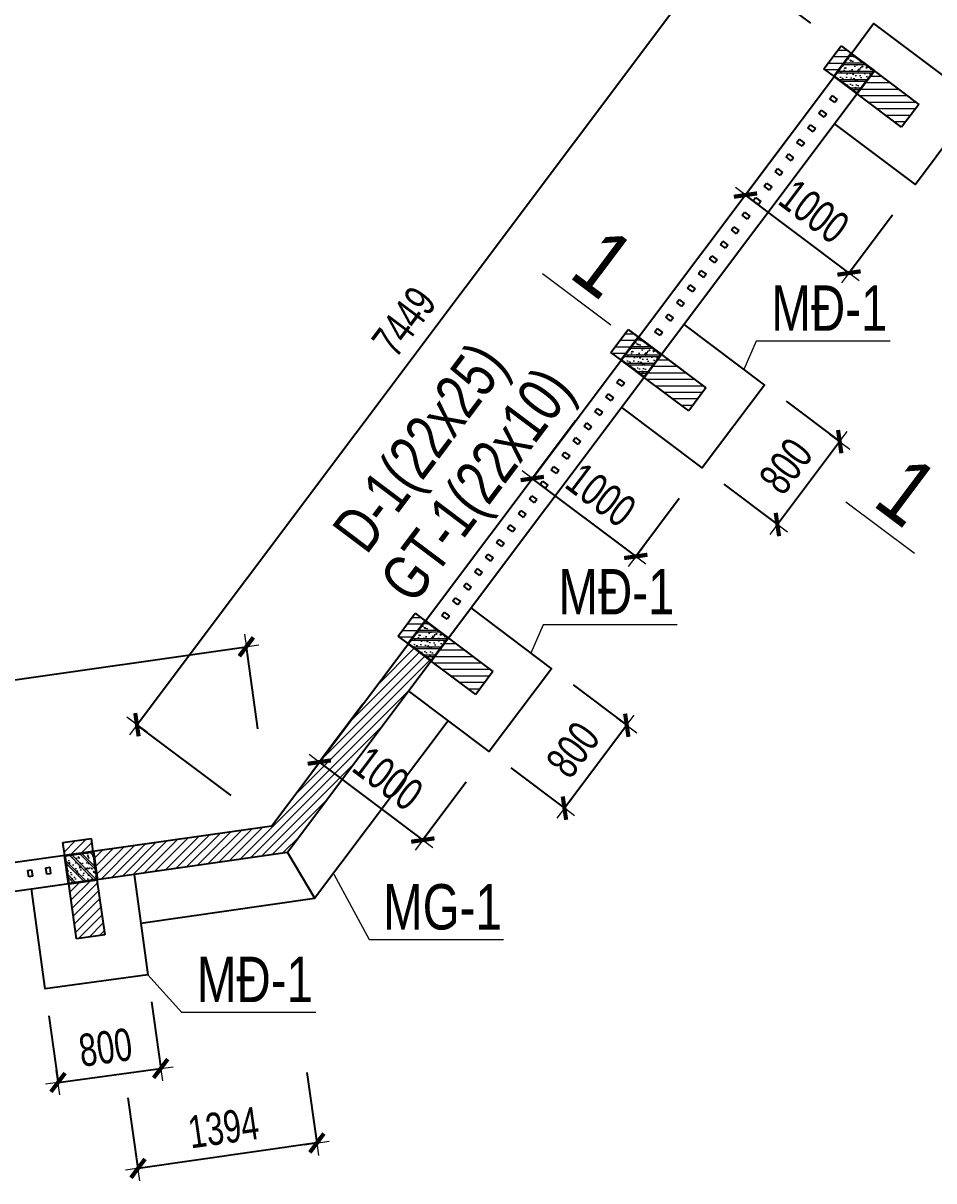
# Model space of a CAD drawing. Header units: millimetres. Extents: x 1360663 to 1465788, y -143522 to -69272.
# Drawn here: x 1375389 to 1382418, y -119499 to -110570 of the extents above; entities that cross this region are included whole.
import ezdxf
from ezdxf.enums import TextEntityAlignment as Align

# ---------------------------------------------------------------- set-up
doc = ezdxf.new("R2010")
doc.units = ezdxf.units.MM
doc.header["$MEASUREMENT"] = 0
doc.header["$PDMODE"] = 3
for name, color, linetype, lineweight in [('CDC_02.DIM', 1, 'Continuous', 18), ('CDC_03.BORDER', 3, 'Continuous', 25), ('CDC_06.TEXT', 2, 'Continuous', 18), ('CDC_07.TEXTCOL', 3, 'Continuous', 18), ('CDC_09.COLUMN', 4, 'Continuous', 35), ('CDC_10.HATCH', 251, 'Continuous', 9), ('CDC_11.NOTE', 8, 'Continuous', 18)]:
    doc.layers.add(name, color=color, linetype=linetype, lineweight=lineweight)
doc.styles.add('1', font='arial.ttf', dxfattribs={"width": 0.7})
doc.styles.add('ARIAL', font='arial.ttf', dxfattribs={"width": 0.85})
doc.styles.add('MIDTEXT', font='arial.ttf', dxfattribs={"width": 0.75, "height": 350})
doc.dimstyles.new('X1', dxfattribs={"dimtxt": 250, "dimasz": 0.8, "dimexe": 0, "dimexo": 0, "dimgap": 90, "dimtad": 1, "dimdec": 0, "dimzin": 13, "dimdsep": 46, "dimtxsty": '1', "dimblk1": 'CHEO', "dimblk2": 'CHEO', "dimsah": 1, "dimcen": 0, "dimclrd": 256, "dimclre": 256, "dimclrt": 3, "dimadec": 0, "dimazin": 0, "dimtfac": 1, "dimtdec": 0, "dimtix": 1, "dimtmove": 2, "dimatfit": 3, "dimldrblk": 'CHEO', "dimfxl": 1, "dimtolj": 1, "dimtzin": 13, "dimarcsym": 0})
pattern_1 = [(45, (-206327.186, -126955.05), (-35.355339, 35.355339), [])]

# ---------------------------------------------------------------- blocks, each defined once
blk = doc.blocks.new('CHEO')
at = {"layer": 'CDC_02.DIM'}
for points in [[(0, 121), (0, -121)], [(-121, 0), (121, 0)]]:
    blk.add_lwpolyline(points, dxfattribs=at)
at = {"layer": 'CDC_02.DIM', "color": 2, "const_width": 40}
blk.add_lwpolyline([(80, 80), (-80, -81)], dxfattribs=at)
blk = doc.blocks.new('*D11')
at = {"layer": 'CDC_02.DIM', "lineweight": -2, "transparency": 16777216}
for p, q in [((1377578.5, -118664.1), (1377655.7, -119207.3)), ((1376197.9, -118860.4), (1376275.2, -119403.6)), ((1377655, -119207.4), (1376276, -119403.5))]:
    blk.add_line(p, q, dxfattribs=at)
at = {"layer": 'Defpoints', "color": 0, "transparency": 16777216}
for p in [(1377578.5, -118664.1), (1376197.9, -118860.4), (1376275.2, -119403.6)]:
    blk.add_point(p, dxfattribs=at)
at = {"layer": 'CDC_02.DIM', "lineweight": -2, "transparency": 16777216, "xscale": 0.8, "yscale": 0.8, "zscale": 0.8}
for p, rotation in [((1377655.7, -119207.3), 8.093352662337834), ((1376275.2, -119403.6), 188.0933526623378)]:
    blk.add_blockref('CHEO', p, dxfattribs=dict(at, rotation=rotation))
at = {"layer": 'CDC_02.DIM', "color": 3, "transparency": 16777216, "insert": (1376934.8, -119089.9), "char_height": 250, "attachment_point": 5, "rotation": 8.09335, "style": '1'}
blk.add_mtext('\\A1;1394', dxfattribs=at)
blk = doc.blocks.new('*D13')
at = {"layer": 'CDC_02.DIM', "lineweight": -2, "transparency": 16777216}
for p, q in [((1371470.4, -116182), (1377110.7, -115380)), ((1377201.4, -116011.9), (1377111.5, -115379.8)), ((1371559.5, -116814.2), (1371469.7, -116182.1))]:
    blk.add_line(p, q, dxfattribs=at)
at = {"layer": 'Defpoints', "color": 0, "transparency": 16777216}
for p in [(1377111.5, -115379.8), (1377201.4, -116011.9), (1371559.5, -116814.2)]:
    blk.add_point(p, dxfattribs=at)
at = {"layer": 'CDC_02.DIM', "lineweight": -2, "transparency": 16777216, "xscale": 0.8, "yscale": 0.8, "zscale": 0.8}
for p, rotation in [((1377111.5, -115379.8), 8.093352659552492), ((1371469.7, -116182.1), 188.0933526595525)]:
    blk.add_blockref('CHEO', p, dxfattribs=dict(at, rotation=rotation))
at = {"layer": 'CDC_02.DIM', "color": 3, "transparency": 16777216, "insert": (1374259.9, -115565.5), "char_height": 250, "attachment_point": 5, "rotation": 8.09335, "style": '1'}
blk.add_mtext('\\A1;5699', dxfattribs=at)
blk = doc.blocks.new('*D15')
at = {"layer": 'CDC_02.DIM', "lineweight": -2, "transparency": 16777216}
for p, q in [((1376267.9, -115980.8), (1380739.7, -110025.2)), ((1381466.9, -110570.2), (1380740.1, -110024.5)), ((1376994.2, -116527.1), (1376267.4, -115981.4))]:
    blk.add_line(p, q, dxfattribs=at)
at = {"layer": 'Defpoints', "color": 0, "transparency": 16777216}
for p in [(1380740.1, -110024.5), (1381466.9, -110570.2), (1376994.2, -116527.1)]:
    blk.add_point(p, dxfattribs=at)
at = {"layer": 'CDC_02.DIM', "lineweight": -2, "transparency": 16777216, "xscale": 0.8, "yscale": 0.8, "zscale": 0.8}
for p, rotation in [((1380740.1, -110024.5), 53.09885139057766), ((1376267.4, -115981.4), 233.0988513905776)]:
    blk.add_blockref('CHEO', p, dxfattribs=dict(at, rotation=rotation))
at = {"layer": 'CDC_02.DIM', "color": 3, "transparency": 16777216, "insert": (1378329.7, -112872.3), "char_height": 250, "attachment_point": 5, "rotation": 53.09885, "style": '1'}
blk.add_mtext('\\A1;7449', dxfattribs=at)
blk = doc.blocks.new('*D51')
at = {"layer": 'CDC_02.DIM', "lineweight": -2, "transparency": 16777216}
for p, q in [((1381298.8, -111450.5), (1380963.7, -111896.6)), ((1381762.5, -112496.6), (1380964.3, -111897.1)), ((1382098.2, -112051), (1381763.2, -112497.1))]:
    blk.add_line(p, q, dxfattribs=at)
at = {"layer": 'Defpoints', "color": 0, "transparency": 16777216}
for p in [(1381298.8, -111450.5), (1380963.7, -111896.6), (1382098.2, -112051)]:
    blk.add_point(p, dxfattribs=at)
at = {"layer": 'CDC_02.DIM', "lineweight": -2, "transparency": 16777216, "xscale": 0.8, "yscale": 0.8, "zscale": 0.8}
for p, rotation in [((1380963.7, -111896.6), 143.0879915282951), ((1381763.2, -112497.1), 323.0879915282951)]:
    blk.add_blockref('CHEO', p, dxfattribs=dict(at, rotation=rotation))
at = {"layer": 'CDC_02.DIM', "color": 3, "transparency": 16777216, "insert": (1381494.1, -112022.8), "char_height": 250, "attachment_point": 5, "rotation": 323.08799, "style": '1'}
blk.add_mtext('\\A1;1000', dxfattribs=at)
blk = doc.blocks.new('*D52')
at = {"layer": 'CDC_02.DIM', "lineweight": -2, "transparency": 16777216}
for p, q in [((1381277, -113487), (1381690.9, -113798)), ((1381690.4, -113798.6), (1381210.9, -114436.9)), ((1380796.5, -114126.7), (1381210.4, -114437.6))]:
    blk.add_line(p, q, dxfattribs=at)
at = {"layer": 'Defpoints', "color": 0, "transparency": 16777216}
for p in [(1381277, -113487), (1380796.5, -114126.7), (1381210.4, -114437.6)]:
    blk.add_point(p, dxfattribs=at)
at = {"layer": 'CDC_02.DIM', "lineweight": -2, "transparency": 16777216, "xscale": 0.8, "yscale": 0.8, "zscale": 0.8}
for p, rotation in [((1381690.9, -113798), 53.08528010858621), ((1381210.4, -114437.6), 233.0852801085862)]:
    blk.add_blockref('CHEO', p, dxfattribs=dict(at, rotation=rotation))
at = {"layer": 'CDC_02.DIM', "color": 3, "transparency": 16777216, "insert": (1381276.7, -113987.1), "char_height": 250, "attachment_point": 5, "rotation": 53.08528, "style": '1'}
blk.add_mtext('\\A1;800', dxfattribs=at)
blk = doc.blocks.new('*D53')
at = {"layer": 'CDC_02.DIM', "lineweight": -2, "transparency": 16777216}
for p, q in [((1379653, -113636.4), (1379318, -114082.5)), ((1380116.8, -114682.6), (1379318.6, -114083)), ((1380452.5, -114237), (1380117.4, -114683.1))]:
    blk.add_line(p, q, dxfattribs=at)
at = {"layer": 'Defpoints', "color": 0, "transparency": 16777216}
for p in [(1379653, -113636.4), (1379318, -114082.5), (1380452.5, -114237)]:
    blk.add_point(p, dxfattribs=at)
at = {"layer": 'CDC_02.DIM', "lineweight": -2, "transparency": 16777216, "xscale": 0.8, "yscale": 0.8, "zscale": 0.8}
for p, rotation in [((1379318, -114082.5), 143.0879915282551), ((1380117.4, -114683.1), 323.087991528255)]:
    blk.add_blockref('CHEO', p, dxfattribs=dict(at, rotation=rotation))
at = {"layer": 'CDC_02.DIM', "color": 3, "transparency": 16777216, "insert": (1379848.4, -114208.8), "char_height": 250, "attachment_point": 5, "rotation": 323.08799, "style": '1'}
blk.add_mtext('\\A1;1000', dxfattribs=at)
blk = doc.blocks.new('*D54')
at = {"layer": 'CDC_02.DIM', "lineweight": -2, "transparency": 16777216}
for p, q in [((1379633.4, -115674.5), (1380047.3, -115985.4)), ((1380046.8, -115986.1), (1379567.2, -116624.4)), ((1379152.9, -116314.1), (1379566.8, -116625.1))]:
    blk.add_line(p, q, dxfattribs=at)
at = {"layer": 'Defpoints', "color": 0, "transparency": 16777216}
for p in [(1379633.4, -115674.5), (1379152.9, -116314.1), (1379566.8, -116625.1)]:
    blk.add_point(p, dxfattribs=at)
at = {"layer": 'CDC_02.DIM', "lineweight": -2, "transparency": 16777216, "xscale": 0.8, "yscale": 0.8, "zscale": 0.8}
for p, rotation in [((1380047.3, -115985.4), 53.08528010865352), ((1379566.8, -116625.1), 233.0852801086535)]:
    blk.add_blockref('CHEO', p, dxfattribs=dict(at, rotation=rotation))
at = {"layer": 'CDC_02.DIM', "color": 3, "transparency": 16777216, "insert": (1379633, -116174.5), "char_height": 250, "attachment_point": 5, "rotation": 53.08528, "style": '1'}
blk.add_mtext('\\A1;800', dxfattribs=at)
blk = doc.blocks.new('*D55')
at = {"layer": 'CDC_02.DIM', "lineweight": -2, "transparency": 16777216}
for p, q in [((1378009.4, -115823.9), (1377674.3, -116270)), ((1378473.1, -116870.1), (1377674.9, -116270.5)), ((1378808.9, -116424.5), (1378473.8, -116870.5))]:
    blk.add_line(p, q, dxfattribs=at)
at = {"layer": 'Defpoints', "color": 0, "transparency": 16777216}
for p in [(1378009.4, -115823.9), (1377674.3, -116270), (1378808.9, -116424.5)]:
    blk.add_point(p, dxfattribs=at)
at = {"layer": 'CDC_02.DIM', "lineweight": -2, "transparency": 16777216, "xscale": 0.8, "yscale": 0.8, "zscale": 0.8}
for p, rotation in [((1377674.3, -116270), 143.0879915282564), ((1378473.8, -116870.5), 323.0879915282564)]:
    blk.add_blockref('CHEO', p, dxfattribs=dict(at, rotation=rotation))
at = {"layer": 'CDC_02.DIM', "color": 3, "transparency": 16777216, "insert": (1378204.8, -116396.3), "char_height": 250, "attachment_point": 5, "rotation": 323.08799, "style": '1'}
blk.add_mtext('\\A1;1000', dxfattribs=at)
blk = doc.blocks.new('*D56')
at = {"layer": 'CDC_02.DIM', "lineweight": -2, "transparency": 16777216}
for p, q in [((1376380, -118117.9), (1376450.5, -118632.2)), ((1375587.6, -118226.5), (1375658.1, -118740.9)), ((1375658.8, -118740.8), (1376449.7, -118632.3))]:
    blk.add_line(p, q, dxfattribs=at)
at = {"layer": 'Defpoints', "color": 0, "transparency": 16777216}
for p in [(1376380, -118117.9), (1375587.6, -118226.5), (1376450.5, -118632.2)]:
    blk.add_point(p, dxfattribs=at)
at = {"layer": 'CDC_02.DIM', "lineweight": -2, "transparency": 16777216, "xscale": 0.8, "yscale": 0.8, "zscale": 0.8}
for p, rotation in [((1376450.5, -118632.2), 7.80500630797373), ((1375658.1, -118740.9), 187.8050063079737)]:
    blk.add_blockref('CHEO', p, dxfattribs=dict(at, rotation=rotation))
at = {"layer": 'CDC_02.DIM', "color": 3, "transparency": 16777216, "insert": (1376024.7, -118470.9), "char_height": 250, "attachment_point": 5, "rotation": 7.80501, "style": '1'}
blk.add_mtext('\\A1;800', dxfattribs=at)

msp = doc.modelspace()

# ---------------------------------------------------------------- hatches: boundary and pattern name
at = {"layer": 'CDC_10.HATCH'}
h = msp.add_hatch(dxfattribs=at)
h.set_pattern_fill('ANSI31', color=256, scale=400, angle=-45, style=0)
h.set_pattern_definition([(2e-12, (1362204.96, -81628.86), (-2e-12, 50), [])])
h.paths.add_polyline_path([(1382168.7, -111372.5), (1382300.9, -111196.6), (1381955.7, -110937.2), (1381824.4, -111113.7)])
h.paths.add_polyline_path([(1381780.7, -110805.7), (1381780.5, -110805.5), (1381779.9, -110805.1), (1381701.5, -110746.1), (1381569.3, -110922), (1381648.5, -110981.6)])
h = msp.add_hatch(dxfattribs=at)
h.set_pattern_fill('BT-01', color=256, scale=15, angle=-45, style=0, pattern_type=2)
h.set_pattern_definition([(5, (1362204.96, -81628.86), (69.42106, -82.7328), [11.25, -123.75]), (310, (1362204.96, -81628.86), (65.06522, 94.49883), [9, -99]), (55.4514, (1362210.75, -81635.75), (134.4863, 11.76592), [9.56103, -105.17132]), (1.1842, (1362226.17, -81607.65), (95.64206, -130.75395), [16.875, -185.625]), (51.6356, (1362234.14, -81618.54), (202.45675, 4.18485), [14.34154, -157.75695]), (306.1842, (1362226.17, -81607.65), (202.45675, 4.185), [13.5, -148.5]), (336, (1362231.48, -81623.56), (20.60737, -106.01574), [11.25, -123.75]), (281, (1362231.48, -81623.56), (102.72127, 51.1063), [9, -99]), (26.4514, (1362233.19, -81632.39), (123.3286, -54.90954), [9.56103, -105.17132]), (352.5, (1362204.96, -81628.86), (36.598473, 34.018978), [0, -97.8, 0, -100.5, 0, -99.375]), (322.5, (1362204.96, -81628.86), (69.73642, 13.93094), [0, -57.3, 0, -95.55, 0, -37.875]), (282.5, (1362181.31, -81605.206), (54.228114, -59.012725), [0, -37.5, 0, -117, 0, -155.25]), (272.5, (1362170.7, -81594.6), (72.47397, -51.2385), [0, -48.75, 0, -77.7, 0, -110.25]), (2e-12, (1362204.96, -81628.86), (-2e-12, 63.75), []), (2e-12, (1362217.954, -81615.866), (-2e-12, 63.75), [])])
h.paths.add_polyline_path([(1381824.4, -111113.7), (1381955.7, -110937.2), (1381780.7, -110805.7), (1381648.5, -110981.6)])
h = msp.add_hatch(dxfattribs=at)
h.set_pattern_fill('ANSI31', color=256, scale=400, angle=-45, style=0)
h.set_pattern_definition([(2e-12, (1360561.643, -83816.6), (-2e-12, 50), [])])
h.paths.add_polyline_path([(1380525.4, -113560.2), (1380657.6, -113384.3), (1380312.4, -113124.9), (1380181.1, -113301.5)])
h.paths.add_polyline_path([(1380137.4, -112993.4), (1380137.2, -112993.2), (1380136.6, -112992.8), (1380058.2, -112933.9), (1379926, -113109.7), (1380005.2, -113169.3)])
h = msp.add_hatch(dxfattribs=at)
h.set_pattern_fill('BT-01', color=256, scale=15, angle=-45, style=0, pattern_type=2)
h.set_pattern_definition([(5, (1360561.64, -83816.6), (69.42106, -82.7328), [11.25, -123.75]), (310, (1360561.64, -83816.6), (65.06522, 94.49883), [9, -99]), (55.4514, (1360567.43, -83823.49), (134.4863, 11.76592), [9.56103, -105.17132]), (1.1842, (1360582.86, -83795.38), (95.64206, -130.75395), [16.875, -185.625]), (51.6356, (1360590.83, -83806.28), (202.45675, 4.18485), [14.34154, -157.75695]), (306.1842, (1360582.86, -83795.38), (202.45675, 4.185), [13.5, -148.5]), (336, (1360588.16, -83811.295), (20.60737, -106.01574), [11.25, -123.75]), (281, (1360588.16, -83811.3), (102.72127, 51.1063), [9, -99]), (26.4514, (1360589.88, -83820.13), (123.3286, -54.90954), [9.56103, -105.17132]), (352.5, (1360561.643, -83816.598), (36.598473, 34.018978), [0, -97.8, 0, -100.5, 0, -99.375]), (322.5, (1360561.643, -83816.6), (69.73642, 13.93094), [0, -57.3, 0, -95.55, 0, -37.875]), (282.5, (1360537.99, -83792.945), (54.228114, -59.012725), [0, -37.5, 0, -117, 0, -155.25]), (272.5, (1360527.384, -83782.34), (72.47397, -51.2385), [0, -48.75, 0, -77.7, 0, -110.25]), (2e-12, (1360561.64, -83816.6), (-2e-12, 63.75), []), (2e-12, (1360574.636, -83803.605), (-2e-12, 63.75), [])])
h.paths.add_polyline_path([(1380181.1, -113301.5), (1380312.4, -113124.9), (1380137.4, -112993.4), (1380005.2, -113169.3)])
h = msp.add_hatch(dxfattribs=at)
h.set_pattern_fill('ANSI31', color=256, scale=400, angle=-45, style=0)
h.set_pattern_definition([(2e-12, (1358917.98, -86004.08), (-2e-12, 50), [])])
h.paths.add_polyline_path([(1378881.8, -115747.7), (1379013.9, -115571.8), (1378668.7, -115312.4), (1378537.4, -115488.9)])
h.paths.add_polyline_path([(1378493.7, -115180.9), (1378493.5, -115180.7), (1378492.9, -115180.3), (1378414.5, -115121.3), (1378282.3, -115297.2), (1378361.6, -115356.8)])
h = msp.add_hatch(dxfattribs=at)
h.set_pattern_fill('BT-01', color=256, scale=15, angle=-45, style=0, pattern_type=2)
h.set_pattern_definition([(5, (1358917.98, -86004.08), (69.42106, -82.7328), [11.25, -123.75]), (310, (1358917.98, -86004.08), (65.06522, 94.49883), [9, -99]), (55.4514, (1358923.77, -86010.97), (134.4863, 11.76592), [9.56103, -105.17132]), (1.1842, (1358939.2, -85982.86), (95.64206, -130.75395), [16.875, -185.625]), (51.6356, (1358947.16, -85993.76), (202.45675, 4.18485), [14.34154, -157.75695]), (306.1842, (1358939.2, -85982.86), (202.45675, 4.185), [13.5, -148.5]), (336, (1358944.5, -85998.775), (20.60737, -106.01574), [11.25, -123.75]), (281, (1358944.5, -85998.77), (102.72127, 51.1063), [9, -99]), (26.4514, (1358946.21, -86007.61), (123.3286, -54.90954), [9.56103, -105.17132]), (352.5, (1358917.98, -86004.078), (36.598473, 34.018978), [0, -97.8, 0, -100.5, 0, -99.375]), (322.5, (1358917.98, -86004.08), (69.73642, 13.93094), [0, -57.3, 0, -95.55, 0, -37.875]), (282.5, (1358894.328, -85980.425), (54.228114, -59.012725), [0, -37.5, 0, -117, 0, -155.25]), (272.5, (1358883.72, -85969.82), (72.47397, -51.2385), [0, -48.75, 0, -77.7, 0, -110.25]), (2e-12, (1358917.98, -86004.08), (-2e-12, 63.75), []), (2e-12, (1358930.973, -85991.085), (-2e-12, 63.75), [])])
h.paths.add_polyline_path([(1378537.4, -115488.9), (1378668.7, -115312.4), (1378493.7, -115180.9), (1378361.6, -115356.8)])
h = msp.add_hatch(dxfattribs=at)
h.set_pattern_fill('ANSI31', color=256, scale=400, style=0)
h.set_pattern_definition(pattern_1)
h.paths.add_polyline_path([(1377429.3, -116967.8), (1378539.1, -115490.3), (1378363.2, -115358.2), (1377308.1, -116762.8), (1375927.6, -116959.2), (1375958.5, -117177)])
h = msp.add_hatch(dxfattribs=at)
h.set_pattern_fill('ANSI31', color=256, scale=400, style=0)
h.set_pattern_definition(pattern_1)
h.paths.add_polyline_path([(1375799.1, -117634.6), (1376017.1, -117604.7), (1375958.5, -117177), (1375740.7, -117207.9)])
h.paths.add_polyline_path([(1375928.8, -116960.2), (1375928.8, -116959.9), (1375928.7, -116959.1), (1375915.4, -116862), (1375697.5, -116891.8), (1375710.9, -116990)])
h = msp.add_hatch(dxfattribs=at)
h.set_pattern_fill('BT-01', color=256, scale=14.997227, angle=-90.28027, style=0, pattern_type=2)
h.set_pattern_definition([(319.71973, (1382885.06, -82526.88), (-9.93716, -107.52182), [11.24792, -123.72713]), (264.71973, (1382885.06, -82526.88), (112.9084, 20.2568), [8.99834, -98.9817]), (10.17113, (1382884.23, -82535.84), (102.97118, -87.2651), [9.55926, -105.15188]), (315.90393, (1382915.06, -82527.03), (-25.6059, -159.93323), [16.8719, -185.5907]), (6.35533, (1382912.92, -82540.36), (145.40324, -140.88644), [14.3389, -157.7278]), (260.9039, (1382915.06, -82527.03), (145.40335, -140.8863), [13.4975, -148.47255]), (290.71973, (1382907.485, -82541.99), (-60.81885, -89.22307), [11.24792, -123.72713]), (235.71973, (1382907.48, -82541.99), (108.5726, -37.0221), [8.99834, -98.9817]), (341.17113, (1382902.42, -82549.43), (47.75365, -126.2452), [9.55926, -105.15188]), (307.21973, (1382885.062, -82526.884), (49.91533, -2.067836), [0, -97.78192, 0, -100.48142, 0, -99.35663]), (277.21973, (1382885.06, -82526.884), (58.95712, -39.74201), [0, -57.28941, 0, -95.53234, 0, -37.868]), (237.21973, (1382885.226, -82493.44), (-3.774186, -80.04106), [0, -37.49307, 0, -116.97837, 0, -155.2213]), (227.21973, (1382885.3, -82478.444), (14.58496, -87.53415), [0, -48.74099, 0, -77.68564, 0, -110.22962]), (314.71973, (1382885.06, -82526.884), (45.28965, 44.84872), []), (314.71973, (1382903.434, -82526.974), (45.28965, 44.84872), [])])
h.paths.add_polyline_path([(1375740.7, -117207.9), (1375958.5, -117177), (1375928.8, -116960.2), (1375710.9, -116990)])

# ---------------------------------------------------------------- linework, layer by layer
at = {"layer": 'CDC_03.BORDER'}
for p, q in [((1381569.2, -110922.1), (1381701.4, -110746.2)), ((1381701.4, -110746.2), (1382300.9, -111196.6)), ((1381650, -110982.8), (1380138.8, -112994.7)), ((1381650, -110982.8), (1381569.2, -110922.1)), ((1381825.9, -111115), (1381650, -110982.8)), ((1381825.9, -111115), (1380314.8, -113126.8)), ((1381614.4, -111153.3), (1381632.5, -111129.3)), ((1381654.4, -111183.4), (1381614.4, -111153.3)), ((1381632.5, -111129.3), (1381672.4, -111159.4)), ((1381672.4, -111159.4), (1381654.4, -111183.4)), ((1382168.8, -111372.5), (1381825.9, -111115)), ((1381530, -111265.7), (1381548.1, -111241.7)), ((1381548.1, -111241.7), (1381588, -111271.7)), ((1382300.9, -111196.6), (1382168.8, -111372.5)), ((1381570, -111295.7), (1381530, -111265.7)), ((1381588, -111271.7), (1381570, -111295.7)), ((1381445.6, -111378), (1381463.7, -111354)), ((1381485.6, -111408), (1381445.6, -111378)), ((1381463.7, -111354), (1381503.6, -111384)), ((1381503.6, -111384), (1381485.6, -111408)), ((1381361.3, -111490.3), (1381379.3, -111466.3)), ((1381401.2, -111520.3), (1381361.3, -111490.3)), ((1381379.3, -111466.3), (1381419.3, -111496.4)), ((1381419.3, -111496.4), (1381401.2, -111520.3)), ((1381276.9, -111602.6), (1381294.9, -111578.7)), ((1381316.8, -111632.7), (1381276.9, -111602.6)), ((1381294.9, -111578.7), (1381334.9, -111608.7)), ((1381334.9, -111608.7), (1381316.8, -111632.7)), ((1381192.5, -111715), (1381210.5, -111691)), ((1381210.5, -111691), (1381250.5, -111721)), ((1381232.5, -111745), (1381192.5, -111715)), ((1381250.5, -111721), (1381232.5, -111745)), ((1381108.1, -111827.3), (1381126.1, -111803.3)), ((1381148.1, -111857.3), (1381108.1, -111827.3)), ((1381126.1, -111803.3), (1381166.1, -111833.4)), ((1381166.1, -111833.4), (1381148.1, -111857.3)), ((1381023.7, -111939.6), (1381041.7, -111915.7)), ((1381063.7, -111969.7), (1381023.7, -111939.6)), ((1381041.7, -111915.7), (1381081.7, -111945.7)), ((1381081.7, -111945.7), (1381063.7, -111969.7)), ((1380939.3, -112052), (1380957.3, -112028)), ((1380979.3, -112082), (1380939.3, -112052)), ((1380957.3, -112028), (1380997.3, -112058)), ((1380997.3, -112058), (1380979.3, -112082)), ((1380854.9, -112164.3), (1380872.9, -112140.3)), ((1380872.9, -112140.3), (1380912.9, -112170.3)), ((1380894.9, -112194.3), (1380854.9, -112164.3)), ((1380912.9, -112170.3), (1380894.9, -112194.3)), ((1380770.5, -112276.6), (1380788.5, -112252.6)), ((1380810.5, -112306.7), (1380770.5, -112276.6)), ((1380788.5, -112252.6), (1380828.5, -112282.7)), ((1380828.5, -112282.7), (1380810.5, -112306.7)), ((1380686.1, -112389), (1380704.1, -112365)), ((1380726.1, -112419), (1380686.1, -112389)), ((1380704.1, -112365), (1380744.1, -112395)), ((1380744.1, -112395), (1380726.1, -112419)), ((1380601.7, -112501.3), (1380619.7, -112477.3)), ((1380641.7, -112531.3), (1380601.7, -112501.3)), ((1380619.7, -112477.3), (1380659.7, -112507.3)), ((1380517.3, -112613.6), (1380535.4, -112589.6)), ((1380535.4, -112589.6), (1380575.3, -112619.7)), ((1380659.7, -112507.3), (1380641.7, -112531.3)), ((1380557.3, -112643.6), (1380517.3, -112613.6)), ((1380575.3, -112619.7), (1380557.3, -112643.6)), ((1380432.9, -112726), (1380451, -112702)), ((1380472.9, -112756), (1380432.9, -112726)), ((1380451, -112702), (1380490.9, -112732)), ((1380490.9, -112732), (1380472.9, -112756)), ((1380348.6, -112838.3), (1380366.6, -112814.3)), ((1380388.5, -112868.3), (1380348.6, -112838.3)), ((1380366.6, -112814.3), (1380406.5, -112844.3)), ((1380406.5, -112844.3), (1380388.5, -112868.3)), ((1379925.7, -113109.8), (1380057.9, -112933.9)), ((1379925.7, -113109.8), (1380057.9, -112933.9)), ((1380057.9, -112933.9), (1380138.8, -112994.7)), ((1380057.9, -112933.9), (1380657.4, -113384.2)), ((1380058, -112934), (1380657.6, -113384.3)), ((1380264.2, -112950.6), (1380282.2, -112926.6)), ((1380304.1, -112980.6), (1380264.2, -112950.6)), ((1380282.2, -112926.6), (1380322.2, -112956.7)), ((1380138.8, -112994.7), (1380314.8, -113126.8)), ((1380322.2, -112956.7), (1380304.1, -112980.6)), ((1380006.7, -113170.6), (1379925.7, -113109.8)), ((1380006.5, -113170.5), (1379925.7, -113109.8)), ((1380314.8, -113126.8), (1380657.4, -113384.2)), ((1380006.5, -113170.5), (1378495.4, -115182.3)), ((1380182.5, -113302.6), (1380006.5, -113170.5)), ((1380182.6, -113302.7), (1380006.7, -113170.6)), ((1380182.5, -113302.6), (1378671.3, -115314.4)), ((1380525.3, -113560.1), (1380182.5, -113302.6)), ((1380525.3, -113560.1), (1380182.6, -113302.7)), ((1380525.4, -113560.2), (1380182.6, -113302.7)), ((1379970.9, -113340.9), (1379989, -113316.9)), ((1380010.9, -113371), (1379970.9, -113340.9)), ((1379989, -113316.9), (1380028.9, -113347)), ((1380028.9, -113347), (1380010.9, -113371)), ((1380657.6, -113384.3), (1380525.4, -113560.2)), ((1379886.6, -113453.3), (1379904.6, -113429.3)), ((1379926.5, -113483.3), (1379886.6, -113453.3)), ((1379904.6, -113429.3), (1379944.5, -113459.3)), ((1379944.5, -113459.3), (1379926.5, -113483.3)), ((1379802.2, -113565.6), (1379820.2, -113541.6)), ((1379842.1, -113595.6), (1379802.2, -113565.6)), ((1379820.2, -113541.6), (1379860.2, -113571.6)), ((1379860.2, -113571.6), (1379842.1, -113595.6)), ((1379717.8, -113677.9), (1379735.8, -113653.9)), ((1379735.8, -113653.9), (1379775.8, -113684)), ((1379757.7, -113708), (1379717.8, -113677.9)), ((1379775.8, -113684), (1379757.7, -113708)), ((1379633.4, -113790.3), (1379651.4, -113766.3)), ((1379673.4, -113820.3), (1379633.4, -113790.3)), ((1379651.4, -113766.3), (1379691.4, -113796.3)), ((1379691.4, -113796.3), (1379673.4, -113820.3)), ((1379549, -113902.6), (1379567, -113878.6)), ((1379589, -113932.6), (1379549, -113902.6)), ((1379567, -113878.6), (1379607, -113908.6)), ((1379607, -113908.6), (1379589, -113932.6)), ((1379464.6, -114014.9), (1379482.6, -113990.9)), ((1379504.6, -114044.9), (1379464.6, -114014.9)), ((1379482.6, -113990.9), (1379522.6, -114021)), ((1379522.6, -114021), (1379504.6, -114044.9)), ((1379380.2, -114127.2), (1379398.2, -114103.3)), ((1379398.2, -114103.3), (1379438.2, -114133.3)), ((1379420.2, -114157.3), (1379380.2, -114127.2)), ((1379438.2, -114133.3), (1379420.2, -114157.3)), ((1379295.8, -114239.6), (1379313.8, -114215.6)), ((1379335.8, -114269.6), (1379295.8, -114239.6)), ((1379313.8, -114215.6), (1379353.8, -114245.6)), ((1379353.8, -114245.6), (1379335.8, -114269.6)), ((1379211.4, -114351.9), (1379229.4, -114327.9)), ((1379251.4, -114381.9), (1379211.4, -114351.9)), ((1379229.4, -114327.9), (1379269.4, -114358)), ((1379269.4, -114358), (1379251.4, -114381.9)), ((1379127, -114464.2), (1379145, -114440.3)), ((1379167, -114494.3), (1379127, -114464.2)), ((1379145, -114440.3), (1379185, -114470.3)), ((1379042.6, -114576.6), (1379060.6, -114552.6)), ((1379060.6, -114552.6), (1379100.6, -114582.6)), ((1379185, -114470.3), (1379167, -114494.3)), ((1379082.6, -114606.6), (1379042.6, -114576.6)), ((1379100.6, -114582.6), (1379082.6, -114606.6)), ((1378958.2, -114688.9), (1378976.3, -114664.9)), ((1378998.2, -114718.9), (1378958.2, -114688.9)), ((1378976.3, -114664.9), (1379016.2, -114694.9)), ((1379016.2, -114694.9), (1378998.2, -114718.9)), ((1378873.8, -114801.2), (1378891.9, -114777.2)), ((1378913.8, -114831.3), (1378873.8, -114801.2)), ((1378891.9, -114777.2), (1378931.8, -114807.3)), ((1378931.8, -114807.3), (1378913.8, -114831.3)), ((1378789.5, -114913.6), (1378807.5, -114889.6)), ((1378829.4, -114943.6), (1378789.5, -114913.6)), ((1378807.5, -114889.6), (1378847.5, -114919.6)), ((1378705.1, -115025.9), (1378723.1, -115001.9)), ((1378723.1, -115001.9), (1378763.1, -115031.9)), ((1378847.5, -114919.6), (1378829.4, -114943.6)), ((1378745, -115055.9), (1378705.1, -115025.9)), ((1378763.1, -115031.9), (1378745, -115055.9)), ((1378282.2, -115297.4), (1378414.4, -115121.5)), ((1378414.4, -115121.5), (1378495.4, -115182.3)), ((1378495.4, -115182.3), (1378671.3, -115314.4)), ((1378620.7, -115138.2), (1378638.7, -115114.2)), ((1378660.6, -115168.3), (1378620.7, -115138.2)), ((1378638.7, -115114.2), (1378678.7, -115144.3)), ((1378678.7, -115144.3), (1378660.6, -115168.3)), ((1378363.2, -115358.2), (1377308.1, -116762.8)), ((1378363.2, -115358.2), (1378282.2, -115297.4)), ((1378539.1, -115490.3), (1378363.2, -115358.2)), ((1378671.3, -115314.4), (1379013.9, -115571.8)), ((1378539.1, -115490.3), (1377429.3, -116967.8)), ((1378881.8, -115747.7), (1378539.1, -115490.3)), ((1379013.9, -115571.8), (1378881.8, -115747.7)), ((1377308.1, -116762.8), (1375927.6, -116959.2)), ((1375695.5, -116890.1), (1375913.3, -116859.1)), ((1375913.3, -116859.1), (1375927.6, -116959.2)), ((1375709.8, -116990.1), (1375695.5, -116890.1)), ((1375927.6, -116959.2), (1375958.5, -117177)), ((1377429.3, -116967.8), (1375958.5, -117177)), ((1377429.3, -116967.8), (1377638.9, -117321.6)), ((1375709.8, -116990.1), (1373218.6, -117344.4)), ((1375740.7, -117207.9), (1375709.8, -116990.1)), ((1375424.9, -117105.3), (1375454.6, -117101.1)), ((1375432, -117154.8), (1375424.9, -117105.3)), ((1375454.6, -117101.1), (1375461.7, -117150.6)), ((1375564, -117085.5), (1375593.7, -117081.3)), ((1375571.1, -117135), (1375564, -117085.5)), ((1375600.8, -117130.8), (1375571.1, -117135)), ((1375593.7, -117081.3), (1375600.8, -117130.8)), ((1375740.7, -117207.9), (1373249.6, -117562.2)), ((1375461.7, -117150.6), (1375432, -117154.8)), ((1375801.1, -117632.4), (1375740.7, -117207.9)), ((1375958.5, -117177), (1376018.9, -117601.4)), ((1376018.9, -117601.4), (1375801.1, -117632.4))]:
    msp.add_line(p, q, dxfattribs=at)
at = {"layer": 'CDC_03.BORDER', "flags": 128}
for points in [[(1381780.6, -110805.8), (1381952.8, -110572.2), (1382753.4, -111173.9), (1382275.3, -111815.3), (1381649.4, -111344.9)], [(1380486.5, -112893), (1381110.1, -113361.6), (1380629.6, -114001.3), (1380006, -113532.7)], [(1378842.9, -115080.5), (1379466.4, -115549.1), (1378985.9, -116188.7), (1378362.4, -115720.1)], [(1378668.8, -115950.4), (1377638.8, -117321.6), (1376298.1, -117513.4)], [(1376245.8, -117137.6), (1376351.5, -117910.2), (1375559.1, -118018.9), (1375453.3, -117246.2)]]:
    msp.add_lwpolyline(points, dxfattribs=at)
at = {"layer": 'CDC_09.COLUMN', "flags": 128}
for points in [[(1381955.7, -110937.1), (1381824.4, -111113.7), (1381648.5, -110981.6), (1381780.7, -110805.7), (1381956.4, -110936.2)], [(1381955.7, -110937.1), (1381824.4, -111113.7), (1381648.5, -110981.6), (1381780.7, -110805.7), (1381956.4, -110936.2)], [(1380312.4, -113124.9), (1380181.1, -113301.5), (1380005.2, -113169.3), (1380137.4, -112993.4), (1380313, -113124)], [(1380312.4, -113124.9), (1380181.1, -113301.5), (1380005.2, -113169.3), (1380137.4, -112993.4), (1380313, -113124)], [(1378668.7, -115312.3), (1378537.4, -115488.9), (1378361.6, -115356.8), (1378493.7, -115180.9), (1378669.4, -115311.5)], [(1378668.7, -115312.3), (1378537.4, -115488.9), (1378361.6, -115356.8), (1378493.7, -115180.9), (1378669.4, -115311.5)], [(1375958.5, -117177), (1375740.7, -117207.9), (1375710.9, -116990), (1375928.8, -116960.2), (1375959.6, -117176.8)]]:
    msp.add_lwpolyline(points, dxfattribs=at)
at = {"layer": 'CDC_11.NOTE', "linetype": 'Continuous'}
for points in [[(1382081, -113023.1), (1381046.7, -113023.1), (1380951.2, -113242.2)], [(1380437.3, -115210.6), (1379403, -115210.6), (1379307.5, -115429.7)], [(1379095.2, -117640.7), (1378060.8, -117640.7), (1377788.9, -117136.7)], [(1377647.5, -118200.7), (1376613.2, -118200.7), (1376351.5, -117910.2)]]:
    msp.add_lwpolyline(points, dxfattribs=at)

# ---------------------------------------------------------------- texts
at = {"layer": 'CDC_06.TEXT', "linetype": 'Continuous', "style": 'ARIAL', "width": 0.85}
for p in [(1379720.3, -112619.7), (1382063.5, -114380.3)]:
    msp.add_text('%%U 1 ', height=500, rotation=323.08799, dxfattribs=at).set_placement(p, align=Align.CENTER)
at = {"layer": 'CDC_07.TEXTCOL', "linetype": 'Continuous', "style": 'MIDTEXT', "width": 0.75}
for s, rotation, p in [('MĐ-1', 360, (1381611.3, -112768.2)), ('D-1(22x25)', 53.08799, (1378484.2, -113865.3)), ('GT-1(22x10)', 53.08799, (1378921.7, -114154.8)), ('MĐ-1', 360, (1379967.7, -114955.7)), ('MG-1', 360, (1378625.5, -117385.8)), ('MĐ-1', 360, (1377177.8, -117945.8))]:
    msp.add_text(s, height=350, rotation=rotation, dxfattribs=at).set_placement(p, align=Align.MIDDLE)

# ---------------------------------------------------------------- dimensions: what is measured, and where the dimension line sits
at = {"layer": 'CDC_02.DIM'}
for p1, p2, distance, picture, middle in [((1376994.2, -116527.1), (1381466.9, -110570.2), 908.9, '*D15', (1378329.7, -112872.3)), ((1382098.2, -112051), (1381298.8, -111450.5), 557.9, '*D51', (1381494.1, -112022.8)), ((1381277, -113487), (1380796.5, -114126.7), 517.7, '*D52', (1381276.7, -113987.1)), ((1380452.5, -114237), (1379653, -113636.4), 557.9, '*D53', (1379848.4, -114208.8)), ((1371559.5, -116814.2), (1377201.4, -116011.9), 638.4, '*D13', (1374259.9, -115565.5)), ((1379633.4, -115674.5), (1379152.9, -116314.1), 517.7, '*D54', (1379633, -116174.5)), ((1378808.9, -116424.5), (1378009.4, -115823.9), 557.9, '*D55', (1378204.8, -116396.3)), ((1375587.6, -118226.5), (1376380, -118117.9), -519.1, '*D56', (1376024.7, -118470.9)), ((1377578.5, -118664.1), (1376197.9, -118860.4), 548.6, '*D11', (1376934.8, -119089.9))]:
    dim = msp.add_aligned_dim(p1=p1, p2=p2, distance=distance, dimstyle='X1', dxfattribs=at)
    dim.commit()
    dim.dimension.update_dxf_attribs({"geometry": picture, "text_midpoint": middle})

doc.saveas('drawing.dxf')
